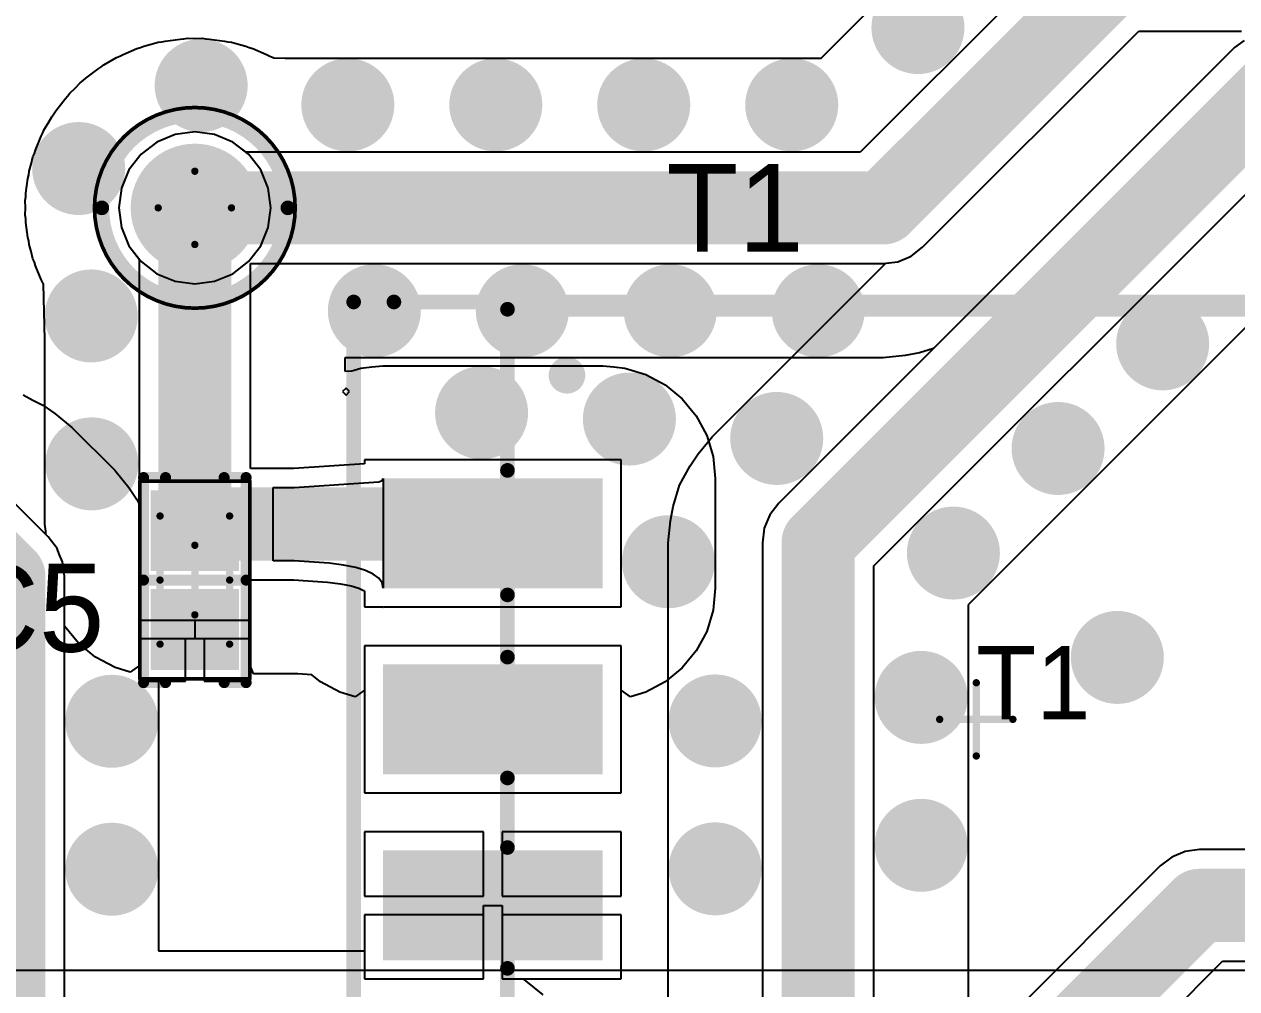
# Model space of a CAD drawing. Header units: millimetres. Extents: x 38.3 to 116.8, y 314 to 397.1.
# Drawn here: x 71.08 to 87.63, y 339.48 to 352.65 of the extents above; entities that cross this region are included whole.
import ezdxf

# ---------------------------------------------------------------- set-up
doc = ezdxf.new("R2010")
doc.units = ezdxf.units.MM
for name, color, linetype in [('BottomLayer', 5, 'Continuous'), ('BottomSolder', 6, 'Continuous'), ('Mechanical13', 56, 'Continuous'), ('Mechanical15', 56, 'Continuous'), ('Mechanical16', 56, 'Continuous'), ('Mechanical5', 56, 'Continuous'), ('MultiLayer', 9, 'Continuous'), ('PadHoleLayer', 156, 'Continuous'), ('TopLayer', 1, 'Continuous'), ('TopOverlay', 2, 'Continuous'), ('TopPaste', 8, 'Continuous'), ('TopSolder', 216, 'Continuous'), ('ViaHoleLayer', 16, 'Continuous')]:
    doc.layers.add(name, color=color, linetype=linetype)

# ---------------------------------------------------------------- blocks, each defined once
blk = doc.blocks.new('KSTN_5001_55')
at = {"layer": 'BottomLayer', "const_width": 0.775}
blk.add_lwpolyline([(-0.387, 0, 1), (0.387, 0, 1)], format="xyb", close=True, dxfattribs=at)
at = {"layer": 'BottomSolder', "const_width": 0.877}
blk.add_lwpolyline([(-0.438, 0, 1), (0.438, 0, 1)], format="xyb", close=True, dxfattribs=at)
at = {"layer": 'Mechanical13'}
for points, const_width in [([(1.27, 0, 1), (-1.27, 0, 1)], 0.1), ([(-1.295, 0, 1), (-1.245, 0, 1)], 0.05), ([(1.245, 0, 1), (1.295, 0, 1)], 0.05)]:
    blk.add_lwpolyline(points, format="xyb", close=True, dxfattribs=dict(at, const_width=const_width))
at = {"layer": 'Mechanical15'}
for points, const_width in [([(1.37, 0, 1), (-1.37, 0, 1)], 0.05), ([(-0.025, 0.5, 1), (0.025, 0.5, 1)], 0.05), ([(-0.025, 0.5, 1), (0.025, 0.5, 1)], 0.05), ([(-1.382, 0, 1), (-1.358, 0, 1)], 0.025), ([(-0.525, 0, 1), (-0.475, 0, 1)], 0.05), ([(-0.525, 0, 1), (-0.475, 0, 1)], 0.05), ([(0.475, 0, 1), (0.525, 0, 1)], 0.05), ([(0.475, 0, 1), (0.525, 0, 1)], 0.05), ([(1.358, 0, 1), (1.382, 0, 1)], 0.025), ([(-0.025, -0.5, 1), (0.025, -0.5, 1)], 0.05), ([(-0.025, -0.5, 1), (0.025, -0.5, 1)], 0.05)]:
    blk.add_lwpolyline(points, format="xyb", close=True, dxfattribs=dict(at, const_width=const_width))
at = {"layer": 'Mechanical15', "const_width": 0.1}
for points in [[(0, -0.5), (0, 0.5)], [(0, -0.5), (0, 0.5)], [(-0.5, 0), (0.5, 0)], [(-0.5, 0), (0.5, 0)]]:
    blk.add_lwpolyline(points, dxfattribs=at)
at = {"layer": 'MultiLayer', "const_width": 0.775}
blk.add_lwpolyline([(-0.387, 0, 1), (0.387, 0, 1)], format="xyb", close=True, dxfattribs=at)
at = {"layer": 'PadHoleLayer', "const_width": 0.508}
blk.add_lwpolyline([(-0.254, 0, 1), (0.254, 0, 1)], format="xyb", close=True, dxfattribs=at)
at = {"layer": 'TopLayer', "const_width": 0.775}
blk.add_lwpolyline([(-0.387, 0, 1), (0.387, 0, 1)], format="xyb", close=True, dxfattribs=at)
at = {"layer": 'TopOverlay'}
for points, const_width in [([(1.27, 0, 1), (-1.27, 0, 1)], 0.2), ([(-1.32, 0, 1), (-1.22, 0, 1)], 0.1), ([(1.22, 0, 1), (1.32, 0, 1)], 0.1)]:
    blk.add_lwpolyline(points, format="xyb", close=True, dxfattribs=dict(at, const_width=const_width))
at = {"layer": 'TopSolder', "const_width": 0.877}
blk.add_lwpolyline([(-0.438, 0, 1), (0.438, 0, 1)], format="xyb", close=True, dxfattribs=at)
blk = doc.blocks.new('SM_LP_5001_67')
at = {"layer": 'Mechanical13', "const_width": 0.2}
for points in [[(-6.4, -5.6), (-6.4, 5.6)], [(-6.4, 5.6), (6.4, 5.6)], [(6.4, -5.6), (6.4, 5.6)], [(-6.4, -5.6), (6.4, -5.6)]]:
    blk.add_lwpolyline(points, dxfattribs=at)
at = {"layer": 'Mechanical13', "const_width": 0.1}
for points in [[(-6.45, 5.6, 1), (-6.35, 5.6, 1)], [(-6.45, 5.6, 1), (-6.35, 5.6, 1)], [(6.35, 5.6, 1), (6.45, 5.6, 1)], [(6.35, 5.6, 1), (6.45, 5.6, 1)], [(-6.45, -5.6, 1), (-6.35, -5.6, 1)], [(-6.45, -5.6, 1), (-6.35, -5.6, 1)], [(6.35, -5.6, 1), (6.45, -5.6, 1)], [(6.35, -5.6, 1), (6.45, -5.6, 1)]]:
    blk.add_lwpolyline(points, format="xyb", close=True, dxfattribs=at)
at = {"layer": 'Mechanical15', "const_width": 0.2}
for points in [[(-8.5, -5.7), (-8.5, 5.7)], [(-8.5, 5.7), (8.5, 5.7)], [(8.5, -5.7), (8.5, 5.7)], [(-8.5, -5.7), (8.5, -5.7)]]:
    blk.add_lwpolyline(points, dxfattribs=at)
at = {"layer": 'Mechanical15', "const_width": 0.1}
for points in [[(-8.55, 5.7, 1), (-8.45, 5.7, 1)], [(-8.55, 5.7, 1), (-8.45, 5.7, 1)], [(8.45, 5.7, 1), (8.55, 5.7, 1)], [(8.45, 5.7, 1), (8.55, 5.7, 1)], [(-8.55, -5.7, 1), (-8.45, -5.7, 1)], [(-8.55, -5.7, 1), (-8.45, -5.7, 1)], [(8.45, -5.7, 1), (8.55, -5.7, 1)], [(8.45, -5.7, 1), (8.55, -5.7, 1)]]:
    blk.add_lwpolyline(points, format="xyb", close=True, dxfattribs=at)
at = {"layer": 'Mechanical16', "const_width": 0.1}
for points in [[(0, -0.5), (0, 0.5)], [(-0.5, 0), (0.5, 0)]]:
    blk.add_lwpolyline(points, dxfattribs=at)
at = {"layer": 'Mechanical16', "const_width": 0.05}
for points in [[(-0.025, 0.5, 1), (0.025, 0.5, 1)], [(-0.525, 0, 1), (-0.475, 0, 1)], [(0.475, 0, 1), (0.525, 0, 1)], [(-0.025, -0.5, 1), (0.025, -0.5, 1)]]:
    blk.add_lwpolyline(points, format="xyb", close=True, dxfattribs=at)
at = {"layer": 'Mechanical5', "const_width": 0.2}
for points in [[(-8.5, -5.7), (-8.5, 5.7)], [(-7.95, 5.7), (7.95, 5.7)], [(8.5, -5.7), (8.5, 5.7)], [(-7.95, -5.7), (7.95, -5.7)]]:
    blk.add_lwpolyline(points, dxfattribs=at)
at = {"layer": 'Mechanical5', "const_width": 0.1}
for points in [[(-8.55, 5.7, 1), (-8.45, 5.7, 1)], [(-8, 5.7, 1), (-7.9, 5.7, 1)], [(7.9, 5.7, 1), (8, 5.7, 1)], [(8.45, 5.7, 1), (8.55, 5.7, 1)], [(-8.55, -5.7, 1), (-8.45, -5.7, 1)], [(-8, -5.7, 1), (-7.9, -5.7, 1)], [(7.9, -5.7, 1), (8, -5.7, 1)], [(8.45, -5.7, 1), (8.55, -5.7, 1)]]:
    blk.add_lwpolyline(points, format="xyb", close=True, dxfattribs=at)
at = {"layer": 'TopLayer'}
for points in [[(-8.1, 1.79), (-5.1, 1.79), (-8.1, 3.29), (-5.1, 3.29)], [(5.1, 1.79), (8.1, 1.79), (5.1, 3.29), (8.1, 3.29)], [(-8.1, -0.75), (-5.1, -0.75), (-8.1, 0.75), (-5.1, 0.75)], [(5.1, -0.75), (8.1, -0.75), (5.1, 0.75), (8.1, 0.75)], [(-8.1, -3.29), (-5.1, -3.29), (-8.1, -1.79), (-5.1, -1.79)], [(5.1, -3.29), (8.1, -3.29), (5.1, -1.79), (8.1, -1.79)]]:
    blk.add_solid(points, dxfattribs=at)
at = {"layer": 'TopOverlay', "const_width": 0.2}
for points in [[(-6.4, 3.4), (-6.4, 5.6)], [(-6.4, 5.6), (6.4, 5.6)], [(6.4, 3.4), (6.4, 5.6)], [(-6.4, 0.85), (-6.4, 1.7)], [(6.4, 0.85), (6.4, 1.7)], [(-6.4, -1.75), (-6.4, -0.8)], [(6.4, -1.75), (6.4, -0.8)], [(-6.4, -5.6), (-6.4, -3.4)], [(6.4, -5.6), (6.4, -3.4)], [(-6.4, -5.6), (6.4, -5.6)]]:
    blk.add_lwpolyline(points, dxfattribs=at)
at = {"layer": 'TopOverlay'}
for points, const_width in [([(-6.45, 5.6, 1), (-6.35, 5.6, 1)], 0.1), ([(-6.45, 5.6, 1), (-6.35, 5.6, 1)], 0.1), ([(6.35, 5.6, 1), (6.45, 5.6, 1)], 0.1), ([(6.35, 5.6, 1), (6.45, 5.6, 1)], 0.1), ([(-5.463, 4.699, 1), (-5.713, 4.699, 1)], 0.25), ([(-5.776, 4.699, 1), (-5.651, 4.699, 1)], 0.125), ([(-5.525, 4.699, 1), (-5.4, 4.699, 1)], 0.125), ([(-6.45, 3.4, 1), (-6.35, 3.4, 1)], 0.1), ([(6.35, 3.4, 1), (6.45, 3.4, 1)], 0.1), ([(-6.45, 1.7, 1), (-6.35, 1.7, 1)], 0.1), ([(6.35, 1.7, 1), (6.45, 1.7, 1)], 0.1), ([(-6.45, 0.85, 1), (-6.35, 0.85, 1)], 0.1), ([(6.35, 0.85, 1), (6.45, 0.85, 1)], 0.1), ([(-6.45, -0.8, 1), (-6.35, -0.8, 1)], 0.1), ([(6.35, -0.8, 1), (6.45, -0.8, 1)], 0.1), ([(-6.45, -1.75, 1), (-6.35, -1.75, 1)], 0.1), ([(6.35, -1.75, 1), (6.45, -1.75, 1)], 0.1), ([(-6.45, -3.4, 1), (-6.35, -3.4, 1)], 0.1), ([(6.35, -3.4, 1), (6.45, -3.4, 1)], 0.1), ([(-6.45, -5.6, 1), (-6.35, -5.6, 1)], 0.1), ([(-6.45, -5.6, 1), (-6.35, -5.6, 1)], 0.1), ([(6.35, -5.6, 1), (6.45, -5.6, 1)], 0.1), ([(6.35, -5.6, 1), (6.45, -5.6, 1)], 0.1)]:
    blk.add_lwpolyline(points, format="xyb", close=True, dxfattribs=dict(at, const_width=const_width))
at = {"layer": 'TopPaste'}
for points in [[(-8.1, 1.79), (-5.1, 1.79), (-8.1, 3.29), (-5.1, 3.29)], [(5.1, 1.79), (8.1, 1.79), (5.1, 3.29), (8.1, 3.29)], [(-8.1, -0.75), (-5.1, -0.75), (-8.1, 0.75), (-5.1, 0.75)], [(5.1, -0.75), (8.1, -0.75), (5.1, 0.75), (8.1, 0.75)], [(-8.1, -3.29), (-5.1, -3.29), (-8.1, -1.79), (-5.1, -1.79)], [(5.1, -3.29), (8.1, -3.29), (5.1, -1.79), (8.1, -1.79)]]:
    blk.add_solid(points, dxfattribs=at)
at = {"layer": 'TopSolder'}
for points in [[(-8.1, 1.79), (-5.1, 1.79), (-8.1, 3.29), (-5.1, 3.29)], [(5.1, 1.79), (8.1, 1.79), (5.1, 3.29), (8.1, 3.29)], [(-8.1, -0.75), (-5.1, -0.75), (-8.1, 0.75), (-5.1, 0.75)], [(5.1, -0.75), (8.1, -0.75), (5.1, 0.75), (8.1, 0.75)], [(-8.1, -3.29), (-5.1, -3.29), (-8.1, -1.79), (-5.1, -1.79)], [(5.1, -3.29), (8.1, -3.29), (5.1, -1.79), (8.1, -1.79)]]:
    blk.add_solid(points, dxfattribs=at)
at = {"layer": 'Mechanical5'}
blk.add_text('T1', height=1, dxfattribs=at).set_placement((0, 0))
blk = doc.blocks.new('CAP_0603_1608_102')
at = {"layer": 'Mechanical13', "const_width": 0.1}
for points in [[(-0.875, 0.475), (-0.875, -0.475)], [(-0.875, 0.475), (0.875, 0.475)], [(0.875, 0.475), (0.875, -0.475)], [(-0.875, -0.475), (0.875, -0.475)]]:
    blk.add_lwpolyline(points, dxfattribs=at)
at = {"layer": 'Mechanical13', "const_width": 0.05}
for points in [[(-0.9, 0.475, 1), (-0.85, 0.475, 1)], [(-0.9, 0.475, 1), (-0.85, 0.475, 1)], [(0.85, 0.475, 1), (0.9, 0.475, 1)], [(0.85, 0.475, 1), (0.9, 0.475, 1)], [(-0.9, -0.475, 1), (-0.85, -0.475, 1)], [(-0.9, -0.475, 1), (-0.85, -0.475, 1)], [(0.85, -0.475, 1), (0.9, -0.475, 1)], [(0.85, -0.475, 1), (0.9, -0.475, 1)]]:
    blk.add_lwpolyline(points, format="xyb", close=True, dxfattribs=at)
at = {"layer": 'Mechanical15'}
for points, const_width in [([(-1.35, 0.75), (-1.35, -0.75)], 0.05), ([(-1.35, 0.75), (1.35, 0.75)], 0.05), ([(1.35, 0.75), (1.35, -0.75)], 0.05), ([(0, 0.475), (0, -0.475)], 0.1), ([(-0.475, 0), (0.475, 0)], 0.1), ([(-1.35, -0.75), (1.35, -0.75)], 0.05)]:
    blk.add_lwpolyline(points, dxfattribs=dict(at, const_width=const_width))
for points, const_width in [([(-1.362, 0.75, 1), (-1.338, 0.75, 1)], 0.025), ([(-1.362, 0.75, 1), (-1.338, 0.75, 1)], 0.025), ([(1.338, 0.75, 1), (1.362, 0.75, 1)], 0.025), ([(1.338, 0.75, 1), (1.362, 0.75, 1)], 0.025), ([(-0.025, 0.475, 1), (0.025, 0.475, 1)], 0.05), ([(-0.5, 0, 1), (-0.45, 0, 1)], 0.05), ([(0.45, 0, 1), (0.5, 0, 1)], 0.05), ([(-0.025, -0.475, 1), (0.025, -0.475, 1)], 0.05), ([(-1.362, -0.75, 1), (-1.338, -0.75, 1)], 0.025), ([(-1.362, -0.75, 1), (-1.338, -0.75, 1)], 0.025), ([(1.338, -0.75, 1), (1.362, -0.75, 1)], 0.025), ([(1.338, -0.75, 1), (1.362, -0.75, 1)], 0.025)]:
    blk.add_lwpolyline(points, format="xyb", close=True, dxfattribs=dict(at, const_width=const_width))
at = {"layer": 'TopLayer'}
for points in [[(-0.225, -0.5), (-0.225, 0.5), (-1.125, -0.5), (-1.125, 0.5)], [(1.125, -0.5), (1.125, 0.5), (0.225, -0.5), (0.225, 0.5)]]:
    blk.add_solid(points, dxfattribs=at)
at = {"layer": 'TopOverlay', "const_width": 0.15}
for points in [[(-1.4, 0.7), (1.4, 0.7)], [(-1.4, 0.7), (-1.4, 0.4)], [(0, 0.7), (0, -0.7)], [(1.4, 0.7), (1.4, 0.4)], [(-1.4, -0.4), (-1.4, -0.7)], [(1.4, -0.4), (1.4, -0.7)], [(-1.4, -0.7), (1.4, -0.7)]]:
    blk.add_lwpolyline(points, dxfattribs=at)
at = {"layer": 'TopOverlay', "const_width": 0.075}
for points in [[(-1.438, 0.7, 1), (-1.362, 0.7, 1)], [(-1.438, 0.7, 1), (-1.362, 0.7, 1)], [(-0.038, 0.7, 1), (0.038, 0.7, 1)], [(1.362, 0.7, 1), (1.438, 0.7, 1)], [(1.362, 0.7, 1), (1.438, 0.7, 1)], [(-1.438, 0.4, 1), (-1.362, 0.4, 1)], [(1.362, 0.4, 1), (1.438, 0.4, 1)], [(-1.438, -0.4, 1), (-1.362, -0.4, 1)], [(1.362, -0.4, 1), (1.438, -0.4, 1)], [(-1.438, -0.7, 1), (-1.362, -0.7, 1)], [(-1.438, -0.7, 1), (-1.362, -0.7, 1)], [(-0.038, -0.7, 1), (0.038, -0.7, 1)], [(1.362, -0.7, 1), (1.438, -0.7, 1)], [(1.362, -0.7, 1), (1.438, -0.7, 1)]]:
    blk.add_lwpolyline(points, format="xyb", close=True, dxfattribs=at)
at = {"layer": 'TopPaste'}
for points in [[(-0.225, -0.5), (-0.225, 0.5), (-1.125, -0.5), (-1.125, 0.5)], [(1.125, -0.5), (1.125, 0.5), (0.225, -0.5), (0.225, 0.5)]]:
    blk.add_solid(points, dxfattribs=at)
at = {"layer": 'TopSolder'}
for points in [[(-0.123, -0.602), (-0.123, 0.602), (-1.227, -0.602), (-1.227, 0.602)], [(1.227, -0.602), (1.227, 0.602), (0.123, -0.602), (0.123, 0.602)]]:
    blk.add_solid(points, dxfattribs=at)

msp = doc.modelspace()

# ---------------------------------------------------------------- linework, layer by layer
at = {"layer": 'BottomLayer'}
for p, q in [((73.137, 351.142), (72.887, 351.038)), ((73.406, 351.177), (73.137, 351.142)), ((73.675, 351.142), (73.406, 351.177)), ((73.925, 351.038), (73.675, 351.142)), ((72.887, 351.038), (72.672, 350.873)), ((74.14, 350.873), (73.925, 351.038)), ((72.672, 350.873), (72.507, 350.658)), ((74.305, 350.658), (74.14, 350.873)), ((72.507, 350.658), (72.403, 350.408)), ((74.409, 350.408), (74.305, 350.658)), ((72.403, 350.408), (72.368, 350.139)), ((74.444, 350.139), (74.409, 350.408)), ((72.368, 350.139), (72.403, 349.87)), ((74.409, 349.87), (74.444, 350.139)), ((72.403, 349.87), (72.507, 349.62)), ((74.305, 349.62), (74.409, 349.87)), ((72.507, 349.62), (72.672, 349.405)), ((74.14, 349.405), (74.305, 349.62)), ((72.672, 349.405), (72.887, 349.24)), ((73.925, 349.24), (74.14, 349.405)), ((72.887, 349.24), (73.137, 349.136)), ((73.137, 349.136), (73.406, 349.101)), ((73.406, 349.101), (73.675, 349.136)), ((73.675, 349.136), (73.925, 349.24)), ((95.534, 339.724), (69.431, 339.724))]:
    msp.add_line(p, q, dxfattribs=at)
at = {"layer": 'BottomLayer', "const_width": 0.635}
for points in [[(82.96, 352.601, 1), (83.595, 352.601, 1)], [(73.175, 351.81, 1), (73.81, 351.81, 1)], [(75.177, 351.545, 1), (75.812, 351.545, 1)], [(77.197, 351.545, 1), (77.832, 351.545, 1)], [(79.217, 351.545, 1), (79.852, 351.545, 1)], [(81.237, 351.545, 1), (81.872, 351.545, 1)], [(71.503, 350.676, 1), (72.138, 350.676, 1)], [(71.674, 348.663, 1), (72.309, 348.663, 1)], [(75.539, 348.733, 1), (76.174, 348.733, 1)], [(77.559, 348.733, 1), (78.194, 348.733, 1)], [(79.579, 348.733, 1), (80.214, 348.733, 1)], [(81.599, 348.733, 1), (82.234, 348.733, 1)], [(86.301, 348.282, 1), (86.936, 348.282, 1)], [(77.003, 347.341, 1), (77.638, 347.341, 1)], [(79.021, 347.255, 1), (79.656, 347.255, 1)], [(81.032, 346.99, 1), (81.667, 346.99, 1)], [(84.873, 346.853, 1), (85.508, 346.853, 1)], [(71.682, 346.643, 1), (72.317, 346.643, 1)], [(83.444, 345.425, 1), (84.079, 345.425, 1)], [(79.553, 345.307, 1), (80.188, 345.307, 1)], [(85.682, 344, 1), (86.317, 344, 1)], [(83.004, 343.454, 1), (83.639, 343.454, 1)], [(71.955, 343.128, 1), (72.59, 343.128, 1)], [(80.191, 343.133, 1), (80.826, 343.133, 1)], [(83.004, 341.434, 1), (83.639, 341.434, 1)], [(71.955, 341.108, 1), (72.59, 341.108, 1)], [(80.191, 341.113, 1), (80.826, 341.113, 1)]]:
    msp.add_lwpolyline(points, format="xyb", close=True, dxfattribs=at)
at = {"layer": 'MultiLayer', "const_width": 0.635}
for points in [[(82.96, 352.601, 1), (83.595, 352.601, 1)], [(73.175, 351.81, 1), (73.81, 351.81, 1)], [(75.177, 351.545, 1), (75.812, 351.545, 1)], [(77.197, 351.545, 1), (77.832, 351.545, 1)], [(79.217, 351.545, 1), (79.852, 351.545, 1)], [(81.237, 351.545, 1), (81.872, 351.545, 1)], [(71.503, 350.676, 1), (72.138, 350.676, 1)], [(71.674, 348.663, 1), (72.309, 348.663, 1)], [(75.539, 348.733, 1), (76.174, 348.733, 1)], [(77.559, 348.733, 1), (78.194, 348.733, 1)], [(79.579, 348.733, 1), (80.214, 348.733, 1)], [(81.599, 348.733, 1), (82.234, 348.733, 1)], [(86.301, 348.282, 1), (86.936, 348.282, 1)], [(77.003, 347.341, 1), (77.638, 347.341, 1)], [(79.021, 347.255, 1), (79.656, 347.255, 1)], [(81.032, 346.99, 1), (81.667, 346.99, 1)], [(84.873, 346.853, 1), (85.508, 346.853, 1)], [(71.682, 346.643, 1), (72.317, 346.643, 1)], [(83.444, 345.425, 1), (84.079, 345.425, 1)], [(79.553, 345.307, 1), (80.188, 345.307, 1)], [(85.682, 344, 1), (86.317, 344, 1)], [(83.004, 343.454, 1), (83.639, 343.454, 1)], [(71.955, 343.128, 1), (72.59, 343.128, 1)], [(80.191, 343.133, 1), (80.826, 343.133, 1)], [(83.004, 341.434, 1), (83.639, 341.434, 1)], [(71.955, 341.108, 1), (72.59, 341.108, 1)], [(80.191, 341.113, 1), (80.826, 341.113, 1)]]:
    msp.add_lwpolyline(points, format="xyb", close=True, dxfattribs=at)
at = {"layer": 'TopLayer'}
for p, q in [((81.956, 352.185), (83.916, 354.145)), ((85.441, 353.852), (82.489, 350.9)), ((85.441, 353.852), (82.489, 350.9)), ((72.904, 352.401), (72.954, 352.406)), ((72.954, 352.406), (73.003, 352.417)), ((73.003, 352.417), (73.205, 352.444)), ((73.205, 352.444), (73.256, 352.446)), ((73.256, 352.446), (73.306, 352.454)), ((73.306, 352.454), (73.406, 352.451)), ((73.406, 352.451), (73.506, 352.454)), ((73.506, 352.454), (73.556, 352.446)), ((73.556, 352.446), (73.607, 352.444)), ((73.607, 352.444), (73.809, 352.417)), ((73.809, 352.417), (73.858, 352.406)), ((73.858, 352.406), (73.908, 352.401)), ((83.342, 349.601), (86.294, 352.553)), ((83.342, 349.601), (86.294, 352.553)), ((83.342, 349.601), (86.294, 352.553)), ((86.294, 352.553), (87.696, 352.553)), ((86.294, 352.553), (87.696, 352.553)), ((86.294, 352.553), (87.696, 352.553)), ((87.729, 352.426), (87.6, 352.328)), ((87.729, 352.426), (87.6, 352.328)), ((87.729, 352.426), (87.6, 352.328)), ((72.427, 352.235), (72.616, 352.314)), ((72.616, 352.314), (72.664, 352.328)), ((72.664, 352.328), (72.71, 352.349)), ((72.71, 352.349), (72.808, 352.372)), ((72.808, 352.372), (72.904, 352.401)), ((73.908, 352.401), (74.004, 352.372)), ((74.004, 352.372), (74.102, 352.349)), ((74.102, 352.349), (74.148, 352.328)), ((74.148, 352.328), (74.196, 352.314)), ((74.196, 352.314), (74.385, 352.235)), ((87.6, 352.328), (81.377, 346.105)), ((87.6, 352.328), (81.377, 346.105)), ((87.6, 352.328), (83.492, 348.22)), ((72.123, 352.062), (72.162, 352.093)), ((72.162, 352.093), (72.25, 352.141)), ((72.25, 352.141), (72.336, 352.194)), ((72.336, 352.194), (72.383, 352.212)), ((72.383, 352.212), (72.427, 352.235)), ((74.385, 352.235), (74.429, 352.212)), ((74.429, 352.212), (74.476, 352.194)), ((74.476, 352.194), (74.485, 352.189)), ((74.485, 352.189), (74.638, 352.185)), ((74.638, 352.185), (81.956, 352.185)), ((71.881, 351.876), (71.918, 351.911)), ((71.918, 351.911), (72.08, 352.035)), ((72.08, 352.035), (72.123, 352.062)), ((71.698, 351.705), (71.771, 351.774)), ((71.771, 351.774), (71.84, 351.847)), ((71.84, 351.847), (71.881, 351.876)), ((71.51, 351.465), (71.634, 351.627)), ((71.634, 351.627), (71.669, 351.664)), ((71.669, 351.664), (71.698, 351.705)), ((71.452, 351.383), (71.483, 351.422)), ((71.483, 351.422), (71.51, 351.465)), ((71.351, 351.209), (71.404, 351.295)), ((71.404, 351.295), (71.452, 351.383)), ((71.231, 350.929), (71.31, 351.118)), ((71.31, 351.118), (71.333, 351.162)), ((71.333, 351.162), (71.351, 351.209)), ((73.137, 351.142), (72.887, 351.038)), ((73.137, 351.142), (72.887, 351.038)), ((73.406, 351.177), (73.137, 351.142)), ((73.406, 351.177), (73.137, 351.142)), ((73.675, 351.142), (73.406, 351.177)), ((73.675, 351.142), (73.406, 351.177)), ((73.925, 351.038), (73.675, 351.142)), ((73.925, 351.038), (73.675, 351.142)), ((71.217, 350.881), (71.231, 350.929)), ((72.887, 351.038), (72.672, 350.873)), ((72.887, 351.038), (72.672, 350.873)), ((74.105, 350.9), (73.925, 351.038)), ((74.105, 350.9), (73.925, 351.038)), ((82.676, 345.252), (88.453, 351.029)), ((82.676, 345.252), (88.453, 351.029)), ((71.173, 350.737), (71.196, 350.835)), ((71.196, 350.835), (71.217, 350.881)), ((72.672, 350.873), (72.507, 350.658)), ((72.672, 350.873), (72.507, 350.658)), ((82.489, 350.9), (74.105, 350.9)), ((82.489, 350.9), (74.105, 350.9)), ((71.128, 350.542), (71.139, 350.591)), ((71.139, 350.591), (71.144, 350.641)), ((71.144, 350.641), (71.173, 350.737)), ((72.507, 350.658), (72.403, 350.408)), ((72.507, 350.658), (72.403, 350.408)), ((71.101, 350.34), (71.128, 350.542)), ((71.091, 350.239), (71.099, 350.289)), ((71.099, 350.289), (71.101, 350.34)), ((72.403, 350.408), (72.368, 350.139)), ((72.403, 350.408), (72.368, 350.139)), ((71.094, 350.139), (71.091, 350.239)), ((71.091, 350.039), (71.094, 350.139)), ((72.368, 350.139), (72.403, 349.87)), ((72.368, 350.139), (72.403, 349.87)), ((71.099, 349.989), (71.091, 350.039)), ((71.101, 349.938), (71.099, 349.989)), ((71.128, 349.736), (71.101, 349.938)), ((72.403, 349.87), (72.507, 349.62)), ((72.403, 349.87), (72.507, 349.62)), ((71.139, 349.687), (71.128, 349.736)), ((71.144, 349.637), (71.139, 349.687)), ((71.173, 349.541), (71.144, 349.637)), ((72.507, 349.62), (72.645, 349.44)), ((72.507, 349.62), (72.645, 349.44)), ((83.184, 349.48), (83.342, 349.601)), ((83.184, 349.48), (83.342, 349.601)), ((83.184, 349.48), (83.342, 349.601)), ((88.986, 349.744), (83.961, 344.719)), ((71.196, 349.443), (71.173, 349.541)), ((71.217, 349.397), (71.196, 349.443)), ((72.645, 349.44), (72.645, 345.821)), ((72.645, 349.44), (72.645, 345.821)), ((83.001, 349.404), (83.184, 349.48)), ((83.001, 349.404), (83.184, 349.48)), ((83.001, 349.404), (83.184, 349.48)), ((71.231, 349.349), (71.217, 349.397)), ((71.31, 349.16), (71.231, 349.349)), ((74.167, 346.582), (74.167, 349.378)), ((74.167, 349.378), (82.804, 349.378)), ((74.167, 346.582), (74.167, 349.378)), ((74.167, 349.378), (82.804, 349.378)), ((80.468, 347.014), (82.837, 349.383)), ((82.804, 349.378), (83.001, 349.404)), ((82.804, 349.378), (83.001, 349.404)), ((82.837, 349.383), (83.001, 349.404)), ((71.333, 349.116), (71.31, 349.16)), ((71.339, 349.099), (71.333, 349.116)), ((71.36, 348.342), (71.339, 349.099)), ((71.36, 345.821), (71.36, 348.342)), ((83.104, 348.122), (82.804, 348.093)), ((83.299, 348.161), (83.104, 348.122)), ((83.492, 348.22), (83.299, 348.161)), ((75.497, 348.093), (75.452, 348.093)), ((75.452, 348.093), (75.452, 347.984)), ((75.452, 347.984), (75.452, 347.907)), ((75.693, 348.093), (75.497, 348.093)), ((75.497, 348.093), (75.497, 348.093)), ((75.579, 347.922), (75.674, 347.951)), ((75.674, 347.951), (75.824, 347.966)), ((75.818, 348.093), (75.693, 348.093)), ((76.008, 348.093), (75.818, 348.093)), ((75.824, 347.966), (75.974, 347.98)), ((75.824, 347.966), (75.824, 347.966)), ((75.824, 347.966), (75.824, 347.966)), ((75.824, 347.966), (75.824, 347.966)), ((75.974, 347.98), (78.974, 347.98)), ((79, 348.093), (76.008, 348.093)), ((78.974, 347.98), (79.124, 347.966)), ((79.13, 348.093), (79, 348.093)), ((79.124, 347.966), (79.124, 347.966)), ((79.124, 347.966), (79.124, 347.966)), ((79.124, 347.966), (79.124, 347.966)), ((79.124, 347.966), (79.274, 347.951)), ((79.255, 348.093), (79.13, 348.093)), ((82.804, 348.093), (79.255, 348.093)), ((79.274, 347.951), (79.562, 347.864)), ((75.452, 347.907), (75.551, 347.914)), ((75.551, 347.914), (75.579, 347.922)), ((79.562, 347.864), (79.828, 347.722)), ((79.828, 347.722), (80.06, 347.53)), ((71.063, 347.585), (71.196, 347.514)), ((71.196, 347.514), (71.329, 347.443)), ((71.329, 347.443), (71.494, 347.332)), ((80.06, 347.53), (80.252, 347.298)), ((71.494, 347.332), (71.727, 347.141)), ((80.252, 347.298), (80.394, 347.032)), ((71.727, 347.141), (71.727, 347.141)), ((71.727, 347.141), (71.727, 347.141)), ((71.727, 347.141), (72.313, 346.555)), ((80.277, 346.781), (80.468, 347.014)), ((80.394, 347.032), (80.481, 346.744)), ((80.468, 347.014), (80.468, 347.014)), ((80.468, 347.014), (80.468, 347.014)), ((80.166, 346.616), (80.277, 346.781)), ((75.72, 346.644), (74.759, 346.582)), ((75.72, 346.644), (74.759, 346.582)), ((75.967, 346.698), (75.72, 346.698)), ((75.72, 346.698), (75.72, 346.644)), ((75.967, 346.698), (75.72, 346.698)), ((75.72, 346.698), (75.72, 346.644)), ((75.977, 346.7), (75.967, 346.698)), ((75.977, 346.7), (75.967, 346.698)), ((75.987, 346.698), (75.977, 346.7)), ((75.987, 346.698), (75.977, 346.7)), ((79.228, 346.698), (75.987, 346.698)), ((79.228, 346.698), (75.987, 346.698)), ((79.228, 344.69), (79.228, 346.698)), ((79.228, 344.69), (79.228, 346.698)), ((80.024, 346.35), (80.166, 346.616)), ((80.481, 346.744), (80.51, 346.444)), ((72.313, 346.555), (72.313, 346.555)), ((72.313, 346.555), (72.313, 346.555)), ((72.313, 346.555), (72.504, 346.322)), ((74.759, 346.582), (74.167, 346.582)), ((74.759, 346.582), (74.167, 346.582)), ((72.504, 346.322), (72.615, 346.157)), ((74.477, 346.321), (74.762, 346.322)), ((74.477, 345.321), (74.477, 346.321)), ((74.762, 346.322), (75.917, 346.398)), ((75.917, 346.398), (75.962, 346.418)), ((75.962, 346.418), (75.977, 346.441)), ((75.977, 346.441), (75.977, 344.947)), ((79.937, 346.062), (80.024, 346.35)), ((80.51, 346.444), (80.51, 344.944)), ((71.404, 345.646), (70.818, 346.232)), ((71.404, 345.646), (70.818, 346.232)), ((72.615, 346.157), (72.645, 346.099)), ((72.645, 346.099), (72.645, 345.821)), ((79.898, 345.867), (79.937, 346.062)), ((81.377, 346.105), (81.256, 345.947)), ((81.377, 346.105), (81.256, 345.947)), ((71.37, 345.722), (71.36, 345.821)), ((72.645, 345.821), (72.652, 345.772)), ((72.645, 345.821), (72.652, 345.772)), ((72.645, 345.821), (72.652, 345.772)), ((79.869, 345.567), (79.898, 345.867)), ((81.256, 345.947), (81.18, 345.764)), ((81.256, 345.947), (81.18, 345.764)), ((71.37, 345.68), (71.37, 345.722)), ((71.404, 345.646), (71.37, 345.68)), ((71.525, 345.488), (71.404, 345.646)), ((71.525, 345.488), (71.404, 345.646)), ((71.525, 345.488), (71.404, 345.646)), ((72.652, 345.772), (72.652, 345.027)), ((72.652, 345.772), (72.652, 345.027)), ((72.652, 345.772), (72.652, 345.027)), ((81.18, 345.764), (81.154, 345.567)), ((81.18, 345.764), (81.154, 345.567)), ((71.556, 345.412), (71.525, 345.488)), ((71.556, 345.412), (71.525, 345.488)), ((71.556, 345.412), (71.525, 345.488)), ((79.869, 332.246), (79.869, 345.567)), ((81.154, 345.567), (81.154, 331.531)), ((81.154, 345.567), (81.154, 331.531)), ((71.601, 345.305), (71.556, 345.412)), ((71.601, 345.305), (71.556, 345.412)), ((71.601, 345.305), (71.556, 345.412)), ((71.627, 345.108), (71.601, 345.305)), ((71.627, 345.108), (71.601, 345.305)), ((71.627, 345.108), (71.601, 345.305)), ((74.762, 345.317), (74.477, 345.321)), ((75.242, 345.287), (74.762, 345.317)), ((75.437, 345.261), (75.242, 345.287)), ((75.602, 345.228), (75.437, 345.261)), ((75.737, 345.186), (75.602, 345.228)), ((75.842, 345.138), (75.737, 345.186)), ((75.917, 345.082), (75.842, 345.138)), ((82.676, 331.216), (82.676, 345.252)), ((82.676, 331.216), (82.676, 345.252)), ((71.627, 338.848), (71.627, 345.108)), ((71.627, 344.431), (71.627, 345.108)), ((71.627, 338.848), (71.627, 345.108)), ((72.652, 345.027), (72.652, 344.508)), ((72.652, 345.027), (72.652, 344.508)), ((72.652, 345.027), (72.652, 344.508)), ((74.16, 344.508), (74.16, 345.06)), ((74.16, 345.06), (74.592, 345.06)), ((74.16, 344.508), (74.16, 345.06)), ((74.16, 345.06), (74.592, 345.06)), ((74.592, 345.06), (74.752, 345.058)), ((74.592, 345.06), (74.752, 345.058)), ((74.752, 345.058), (75.217, 345.029)), ((74.752, 345.058), (75.217, 345.029)), ((75.217, 345.029), (75.394, 345.006)), ((75.217, 345.029), (75.394, 345.006)), ((75.394, 345.006), (75.538, 344.976)), ((75.394, 345.006), (75.538, 344.976)), ((75.538, 344.976), (75.644, 344.944)), ((75.538, 344.976), (75.644, 344.944)), ((75.962, 345.018), (75.917, 345.082)), ((75.977, 344.947), (75.962, 345.018)), ((75.644, 344.944), (75.709, 344.914)), ((75.644, 344.944), (75.709, 344.914)), ((75.709, 344.914), (75.72, 344.906)), ((75.709, 344.914), (75.72, 344.906)), ((75.72, 344.906), (75.72, 344.69)), ((75.72, 344.906), (75.72, 344.69)), ((80.51, 344.944), (80.481, 344.644)), ((75.72, 344.69), (75.967, 344.69)), ((75.72, 344.69), (75.967, 344.69)), ((75.967, 344.69), (75.977, 344.688)), ((75.967, 344.69), (75.977, 344.688)), ((75.977, 344.688), (75.987, 344.69)), ((75.977, 344.688), (75.987, 344.69)), ((75.987, 344.69), (79.228, 344.69)), ((75.987, 344.69), (79.228, 344.69)), ((80.481, 344.644), (80.394, 344.356)), ((83.961, 344.719), (83.961, 338.529)), ((72.652, 344.508), (73.406, 344.508)), ((72.652, 344.508), (73.406, 344.508)), ((72.652, 344.508), (73.406, 344.508)), ((73.406, 344.508), (74.16, 344.508)), ((73.406, 344.508), (74.16, 344.508)), ((73.406, 344.508), (73.406, 344.254)), ((71.628, 344.427), (71.627, 344.431)), ((71.82, 344.195), (71.628, 344.427)), ((80.394, 344.356), (80.252, 344.09)), ((72.052, 344.003), (71.82, 344.195)), ((73.279, 344.254), (72.652, 344.254)), ((72.652, 344.254), (72.652, 343.677)), ((73.406, 344.254), (72.652, 344.254)), ((72.652, 344.254), (72.652, 343.888)), ((73.406, 344.254), (72.652, 344.254)), ((72.652, 344.254), (72.652, 343.677)), ((73.279, 343.677), (73.279, 344.254)), ((74.16, 344.254), (73.406, 344.254)), ((74.16, 344.254), (73.533, 344.254)), ((73.533, 344.254), (73.533, 343.677)), ((74.16, 343.677), (74.16, 344.254)), ((74.16, 343.888), (74.16, 344.254)), ((79.228, 344.158), (75.72, 344.158)), ((75.72, 344.158), (75.72, 342.15)), ((79.228, 344.158), (75.72, 344.158)), ((75.72, 344.158), (75.72, 343.551)), ((79.228, 342.15), (79.228, 344.158)), ((79.228, 343.551), (79.228, 344.158)), ((72.318, 343.861), (72.052, 344.003)), ((80.252, 344.09), (80.06, 343.858)), ((72.525, 343.799), (72.318, 343.861)), ((72.652, 343.888), (72.525, 343.799)), ((74.208, 343.775), (74.16, 343.888)), ((80.06, 343.858), (79.828, 343.666)), ((72.652, 343.677), (73.279, 343.677)), ((72.652, 343.677), (72.912, 343.677)), ((72.912, 343.677), (72.912, 339.993)), ((73.533, 343.677), (74.16, 343.677)), ((74.811, 343.775), (74.208, 343.775)), ((75.003, 343.763), (74.811, 343.775)), ((75.12, 343.666), (75.003, 343.763)), ((75.386, 343.524), (75.12, 343.666)), ((79.828, 343.666), (79.562, 343.524)), ((75.593, 343.462), (75.386, 343.524)), ((75.72, 343.551), (75.593, 343.462)), ((79.355, 343.462), (79.228, 343.551)), ((79.562, 343.524), (79.355, 343.462)), ((75.72, 342.15), (79.228, 342.15)), ((77.347, 341.618), (75.72, 341.618)), ((75.72, 341.618), (75.72, 340.741)), ((77.347, 340.741), (77.347, 341.618)), ((79.228, 341.618), (77.601, 341.618)), ((77.601, 341.618), (77.601, 340.741)), ((79.228, 340.741), (79.228, 341.618)), ((86.925, 341.349), (86.742, 341.273)), ((87.122, 341.375), (86.925, 341.349)), ((87.853, 341.375), (87.122, 341.375)), ((86.584, 341.152), (83.853, 338.421)), ((86.742, 341.273), (86.584, 341.152)), ((75.72, 340.741), (77.347, 340.741)), ((77.601, 340.741), (79.228, 340.741)), ((77.347, 340.487), (75.72, 340.487)), ((75.72, 340.487), (75.72, 339.61)), ((77.347, 339.61), (77.347, 340.614)), ((77.347, 340.614), (77.601, 340.614)), ((77.347, 339.61), (77.347, 340.487)), ((77.601, 340.614), (77.601, 339.61)), ((79.228, 340.487), (77.601, 340.487)), ((77.601, 340.487), (77.601, 339.61)), ((79.228, 339.61), (79.228, 340.487)), ((72.912, 339.993), (75.72, 339.993)), ((75.72, 339.993), (75.72, 339.61)), ((85.153, 337.57), (87.437, 339.853)), ((87.437, 339.853), (87.758, 339.853)), ((75.72, 339.61), (77.347, 339.61)), ((75.72, 339.61), (77.347, 339.61)), ((77.601, 339.61), (79.228, 339.61)), ((77.601, 339.61), (77.885, 339.61)), ((77.885, 339.61), (77.922, 339.585)), ((77.922, 339.585), (78.155, 339.394))]:
    msp.add_line(p, q, dxfattribs=at)
at = {"layer": 'TopLayer', "const_width": 1}
for points in [[(82.804, 350.139), (85.979, 353.314)], [(81.915, 345.567), (88.138, 351.79)], [(73.406, 350.139), (82.804, 350.139)], [(73.406, 345.821), (73.406, 350.139)], [(73.406, 345.821), (77.194, 345.821)], [(70.28, 345.694), (70.866, 345.108)], [(81.915, 331.216), (81.915, 345.567)], [(70.866, 338.533), (70.866, 345.108)], [(84.391, 337.883), (87.122, 340.614)], [(87.122, 340.614), (90.674, 340.614)]]:
    msp.add_lwpolyline(points, dxfattribs=at)
at = {"layer": 'TopLayer'}
for points, const_width in [([(82.96, 352.601, 1), (83.595, 352.601, 1)], 0.635), ([(73.175, 351.81, 1), (73.81, 351.81, 1)], 0.635), ([(75.177, 351.545, 1), (75.812, 351.545, 1)], 0.635), ([(77.197, 351.545, 1), (77.832, 351.545, 1)], 0.635), ([(79.217, 351.545, 1), (79.852, 351.545, 1)], 0.635), ([(81.237, 351.545, 1), (81.872, 351.545, 1)], 0.635), ([(71.503, 350.676, 1), (72.138, 350.676, 1)], 0.635), ([(73.156, 350.139, 1), (73.656, 350.139, 1)], 0.5), ([(73.156, 350.139, 1), (73.656, 350.139, 1)], 0.5), ([(82.554, 350.139, 1), (83.054, 350.139, 1)], 0.5), ([(82.554, 350.139, 1), (83.054, 350.139, 1)], 0.5), ([(71.674, 348.663, 1), (72.309, 348.663, 1)], 0.635), ([(75.539, 348.733, 1), (76.174, 348.733, 1)], 0.635), ([(77.559, 348.733, 1), (78.194, 348.733, 1)], 0.635), ([(79.579, 348.733, 1), (80.214, 348.733, 1)], 0.635), ([(81.599, 348.733, 1), (82.234, 348.733, 1)], 0.635), ([(86.301, 348.282, 1), (86.936, 348.282, 1)], 0.635), ([(77.003, 347.341, 1), (77.638, 347.341, 1)], 0.635), ([(79.021, 347.255, 1), (79.656, 347.255, 1)], 0.635), ([(81.032, 346.99, 1), (81.667, 346.99, 1)], 0.635), ([(84.873, 346.853, 1), (85.508, 346.853, 1)], 0.635), ([(71.682, 346.643, 1), (72.317, 346.643, 1)], 0.635), ([(73.156, 345.821, 1), (73.656, 345.821, 1)], 0.5), ([(73.156, 345.821, 1), (73.656, 345.821, 1)], 0.5), ([(76.944, 345.821, 1), (77.444, 345.821, 1)], 0.5), ([(81.665, 345.567, 1), (82.165, 345.567, 1)], 0.5), ([(81.665, 345.567, 1), (82.165, 345.567, 1)], 0.5), ([(83.444, 345.425, 1), (84.079, 345.425, 1)], 0.635), ([(79.553, 345.307, 1), (80.188, 345.307, 1)], 0.635), ([(70.616, 345.108, 1), (71.116, 345.108, 1)], 0.5), ([(70.616, 345.108, 1), (71.116, 345.108, 1)], 0.5), ([(85.682, 344, 1), (86.317, 344, 1)], 0.635), ([(83.004, 343.454, 1), (83.639, 343.454, 1)], 0.635), ([(71.955, 343.128, 1), (72.59, 343.128, 1)], 0.635), ([(80.191, 343.133, 1), (80.826, 343.133, 1)], 0.635), ([(83.004, 341.434, 1), (83.639, 341.434, 1)], 0.635), ([(71.955, 341.108, 1), (72.59, 341.108, 1)], 0.635), ([(80.191, 341.113, 1), (80.826, 341.113, 1)], 0.635), ([(86.872, 340.614, 1), (87.372, 340.614, 1)], 0.5), ([(86.872, 340.614, 1), (87.372, 340.614, 1)], 0.5)]:
    msp.add_lwpolyline(points, format="xyb", close=True, dxfattribs=dict(at, const_width=const_width))
at = {"layer": 'TopOverlay'}
for p, q in [((75.47, 347.678), (75.422, 347.631)), ((75.422, 347.631), (75.47, 347.583)), ((75.517, 347.631), (75.47, 347.678)), ((75.47, 347.583), (75.517, 347.631))]:
    msp.add_line(p, q, dxfattribs=at)
at = {"layer": 'ViaHoleLayer', "const_width": 0.254}
for points in [[(83.15, 352.601, 1), (83.404, 352.601, 1)], [(73.365, 351.81, 1), (73.619, 351.81, 1)], [(75.368, 351.545, 1), (75.622, 351.545, 1)], [(77.388, 351.545, 1), (77.642, 351.545, 1)], [(79.408, 351.545, 1), (79.662, 351.545, 1)], [(81.428, 351.545, 1), (81.682, 351.545, 1)], [(71.693, 350.676, 1), (71.947, 350.676, 1)], [(75.729, 348.733, 1), (75.983, 348.733, 1)], [(77.749, 348.733, 1), (78.003, 348.733, 1)], [(79.769, 348.733, 1), (80.023, 348.733, 1)], [(81.789, 348.733, 1), (82.043, 348.733, 1)], [(71.864, 348.663, 1), (72.118, 348.663, 1)], [(86.492, 348.282, 1), (86.746, 348.282, 1)], [(77.193, 347.341, 1), (77.447, 347.341, 1)], [(79.212, 347.255, 1), (79.466, 347.255, 1)], [(81.222, 346.99, 1), (81.476, 346.99, 1)], [(85.063, 346.853, 1), (85.317, 346.853, 1)], [(71.873, 346.643, 1), (72.127, 346.643, 1)], [(83.635, 345.425, 1), (83.889, 345.425, 1)], [(79.744, 345.307, 1), (79.998, 345.307, 1)], [(85.873, 344, 1), (86.127, 344, 1)], [(83.194, 343.454, 1), (83.448, 343.454, 1)], [(72.145, 343.128, 1), (72.399, 343.128, 1)], [(80.382, 343.133, 1), (80.636, 343.133, 1)], [(83.194, 341.434, 1), (83.448, 341.434, 1)], [(72.145, 341.108, 1), (72.399, 341.108, 1)], [(80.382, 341.113, 1), (80.636, 341.113, 1)]]:
    msp.add_lwpolyline(points, format="xyb", close=True, dxfattribs=at)

# ---------------------------------------------------------------- block references
msp.add_blockref('KSTN_5001_55', (73.406, 350.139))
for name, p, rotation in [('SM_LP_5001_67', (84.074, 343.154), 360), ('CAP_0603_1608_102', (73.406, 345.056), 90)]:
    msp.add_blockref(name, p, dxfattribs=dict(rotation=rotation))

# ---------------------------------------------------------------- texts
at = {"layer": 'TopOverlay'}
for s, p in [('T1', (79.845, 349.539)), ('C5', (70.12, 344.078))]:
    msp.add_text(s, height=1.2, dxfattribs=at).set_placement(p)

doc.saveas('drawing.dxf')
